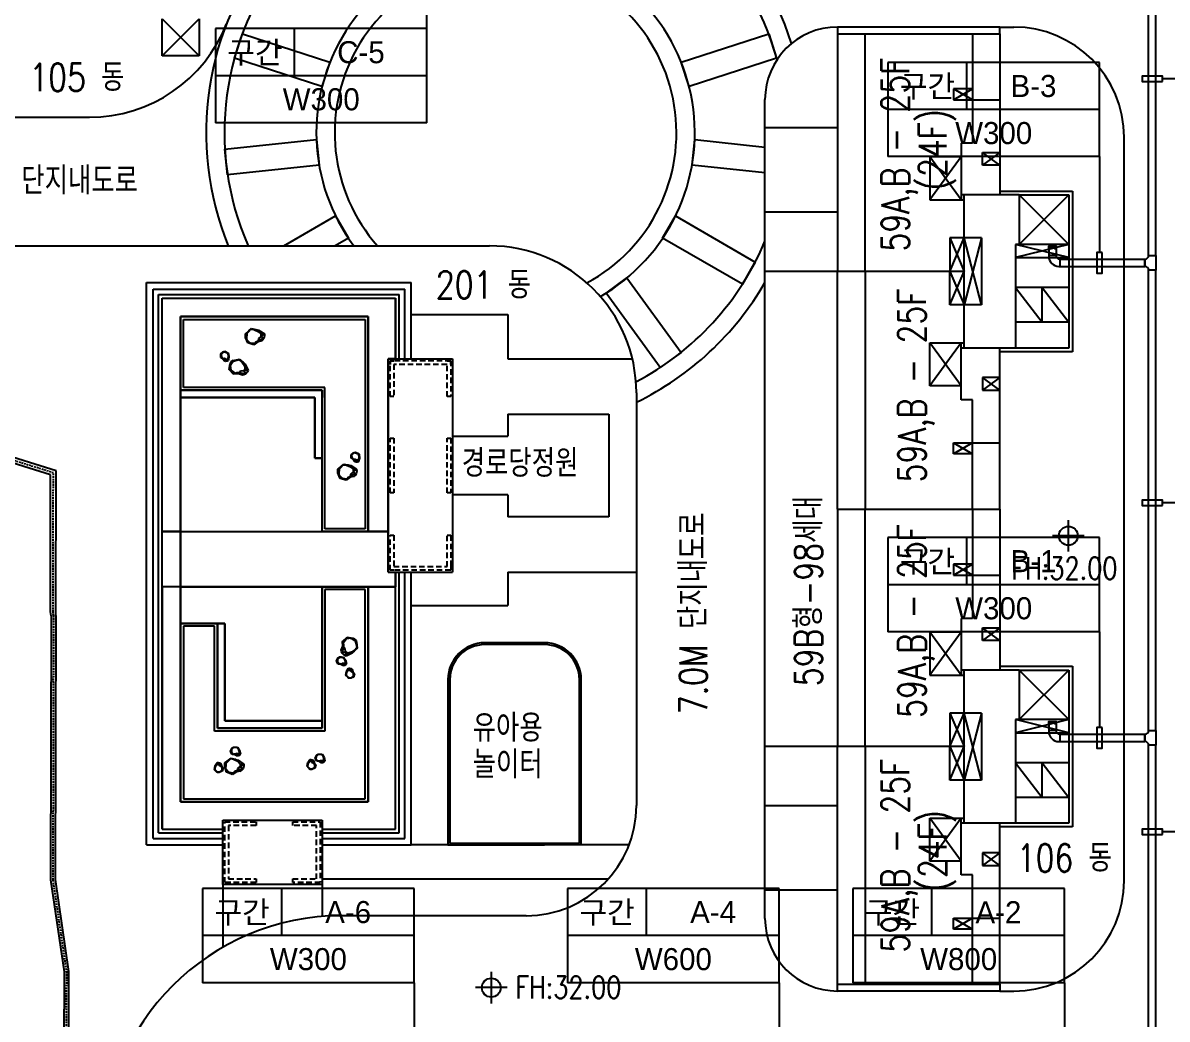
# Model space of a CAD drawing. Header units: millimetres. Extents: x 1145859089 to 1147511753, y -1047484727 to -1047247487.
# Drawn here: x 1147236887 to 1147299157, y -1047407298 to -1047353084 of the extents above; entities that cross this region are included whole.
import ezdxf
from ezdxf.enums import TextEntityAlignment as Align
from ezdxf.xclip import XClip

# ---------------------------------------------------------------- set-up
doc = ezdxf.new("R2010")
doc.units = ezdxf.units.MM
doc.header["$LTSCALE"] = 100
doc.header["$MEASUREMENT"] = 0
doc.header["$XCLIPFRAME"] = 2
doc.linetypes.add('단지배치도$0$HID', pattern=[2.3, 1.5, -0.8])
doc.linetypes.add('단지배치도$0$HIDDEN', pattern=[9.525, 6.35, -3.175])
doc.layers.get('0').update_dxf_attribs({"linetype": 'CONTINUOUS'})
for name, color, linetype in [('0-BLOCK', 2, 'CONTINUOUS'), ('TRAY', 1, 'CONTINUOUS'), ('TRAY(전력용)', 1, 'CONTINUOUS'), ('XREF', 135, 'CONTINUOUS'), ('단지배치도$0$S240910', 33, 'CONTINUOUS'), ('단지배치도$0$W240910', 135, 'CONTINUOUS')]:
    doc.layers.add(name, color=color, linetype=linetype)
doc.styles.add('WL', font='울릉도L_5.TTF')
doc.styles.add('단지배치도$0$WS1', font='romans.shx', dxfattribs={"width": 0.8, "bigfont": 'whgtxt.shx'})

# ---------------------------------------------------------------- blocks, each defined once
blk = doc.blocks.new('단지배치도$0$zw$9902')
at = {"layer": '단지배치도$0$W240910'}
for p, q in [((-15800, 16500, 0), (-15800, 18500, 0)), ((-15800, 16500, 0), (-13800, 18500, 0)), ((-15800, 18500, 0), (-13800, 16500, 0)), ((-13800, 18500, 0), (-13800, 16500, 0)), ((29790, 18060, 0), (20950, 18060, 0)), ((20950, 18060, 0), (20950, 17690, 0)), ((20950, 18060, 0), (20950, 18060, 0)), ((29790, 17690, 0), (29790, 18060, 0)), ((29790, 18060, 0), (30540, 18060, 0)), ((-11870, 16367), (-11437, 17698)), ((-11437, 17698), (-6674, 16151)), ((12439, 16151), (17202, 17698)), ((17202, 17698), (17635, 16367)), ((20950, 17690, 0), (29790, 17690, 0)), ((20950, 17690, 0), (20950, 4760, 0)), ((22450, 4760, 0), (22450, 17690, 0)), ((28290, 17690, 0), (28290, 14690, 0)), ((29790, 17690, 0), (29790, 11230, 0)), ((-13800, 16500, 0), (-15800, 16500, 0)), ((-7107, 14819), (-11870, 16367)), ((17635, 16367), (12872, 14819)), ((-6674, 16151), (-7107, 14819)), ((12872, 14819), (12439, 16151)), ((28290, 14690, 0), (27260, 14690, 0)), ((27260, 14690, 0), (27260, 14095, 0)), ((28290, 14095, 0), (27260, 14690, 0)), ((27260, 14095, 0), (28290, 14690, 0)), ((28290, 14690, 0), (28290, 14095, 0)), ((17000, 7380, 0), (17000, 14110, 0)), ((27260, 14095, 0), (29790, 14095, 0)), ((28290, 14095, 0), (28290, 11740, 0)), ((-41700, 13150, 0), (-19752, 13150, 0)), ((20950, 12570, 0), (17000, 12570, 0)), ((-12391, 11408), (-7410, 11931)), ((-7410, 11931), (-7264, 10539)), ((13029, 10539), (13176, 11931)), ((13176, 11931), (17000, 11529)), ((36540, -28400), (36540, 12060)), ((-12245, 10015), (-12391, 11408)), ((28290, 11740, 0), (27680, 11740, 0)), ((27680, 11740, 0), (27680, 8930, 0)), ((28835, 10540, 0), (28835, 11230, 0)), ((28835, 11230, 0), (29790, 11230, 0)), ((29790, 10540, 0), (28835, 11230, 0)), ((29790, 11230, 0), (28835, 10540, 0)), ((29790, 11230, 0), (29790, 10540, 0)), ((27680, 10990, 0), (25970, 10990, 0)), ((25970, 10990, 0), (25970, 8650, 0)), ((27680, 10990, 0), (25970, 8650, 0)), ((27680, 8650, 0), (25970, 10990, 0)), ((-7264, 10539), (-12245, 10015)), ((17000, 10122), (13029, 10539)), ((29790, 10540, 0), (28835, 10540, 0)), ((29790, 10540, 0), (29790, 8930, 0)), ((30840, 8930, 0), (27680, 8930, 0)), ((27680, 8930, 0), (27680, 8650, 0)), ((27840, 590, 0), (27840, 8930, 0)), ((29790, 9130, 0), (33740, 9130, 0)), ((30840, 8930, 0), (33540, 8930, 0)), ((30840, 8930, 0), (30840, 6230, 0)), ((30840, 6230, 0), (33540, 8930, 0)), ((33540, 6230, 0), (30840, 8930, 0)), ((33540, 8930, 0), (33540, 6230, 0)), ((33740, 9130, 0), (33740, 390, 0)), ((25970, 8650, 0), (27840, 8650, 0)), ((-9186, 6150), (-6367, 7777)), ((-6367, 7777), (-5667, 6565)), ((11432, 6565), (12132, 7777)), ((12132, 7777), (16469, 5273)), ((20950, 7980, 0), (17000, 7980, 0)), ((17000, -30450, 0), (17000, 7380, 0)), ((-5667, 6565), (-6386, 6150)), ((15769, 4061), (11432, 6565)), ((27060, 6580, 0), (27060, 4760, 0)), ((27060, 4760, 0), (27840, 6580, 0)), ((27060, 6580, 0), (27840, 4760, 0)), ((28780, 6580, 0), (27060, 6580, 0)), ((28780, 2940, 0), (27840, 6580, 0)), ((28780, 6580, 0), (27840, 2940, 0)), ((28780, 6580, 0), (28780, 2940, 0)), ((30640, 6230, 0), (30640, 590, 0)), ((33540, 6230, 0), (30640, 6230, 0)), ((33540, 5510, 0), (30640, 6230, 0)), ((33540, 6230, 0), (30640, 5510, 0)), ((33540, 6230, 0), (33540, 590, 0)), ((-41700, 6150, 0), (2000, 6150, 0)), ((16469, 5273), (15769, 4061)), ((30640, 5510, 0), (33540, 5510, 0)), ((8356, 3584), (9489, 4407)), ((9489, 4407), (12433, 356)), ((20950, 4760, 0), (17000, 4760, 0)), ((27840, 4760, 0), (20950, 4760, 0)), ((20950, -8170, 0), (20950, 4760, 0)), ((22450, 4760, 0), (22450, -8170, 0)), ((27060, 2940, 0), (27060, 4760, 0)), ((27060, 4760, 0), (27840, 2940, 0)), ((27060, 2940, 0), (27840, 4760, 0)), ((-16650, -26450), (-16650, 4150)), ((-16650, 4150), (-2250, 4150)), ((-16300, -26100), (-16300, 3800)), ((-16300, 3800), (-2600, 3800)), ((-2600, 0), (-2600, 3800)), ((-2250, 0), (-2250, 4150)), ((33540, 3880, 0), (30640, 3880, 0)), ((30640, 3880, 0), (32090, 1990, 0)), ((32090, 1990, 0), (32090, 3880, 0)), ((32090, 3880, 0), (33540, 1990, 0)), ((-16000, -25800), (-16000, 3500)), ((-16000, 3500), (-2900, 3500)), ((-15800, -25600), (-15800, 3300)), ((-15800, 3300), (-3100, 3300)), ((-15800, -9400), (-15800, 3300)), ((-15800, 3300), (-3100, 3300)), ((-3100, 0), (-3100, 3300)), ((-3100, 3300), (-3100, 0)), ((-2900, 0), (-2900, 3500)), ((11300, -467), (8356, 3584)), ((28780, 2940, 0), (27060, 2940, 0)), ((-14800, -24100), (-14800, 2300)), ((-14800, 2300), (-4600, 2300)), ((-14800, -1700), (-14800, 2300)), ((-14800, 2300), (-4600, 2300)), ((-4600, 2300), (-14800, 2300)), ((-14800, 2300), (-14800, -9400)), ((-14650, -1550), (-14650, 2150)), ((-14650, 2150), (-4750, 2150)), ((-4750, 2150), (-4750, -9250)), ((-4600, -9400), (-4600, 2300)), ((-4600, 2300), (-4600, -9400)), ((-4600, -9400), (-4600, 2300)), ((-2250, 2420, 0), (3000, 2420, 0)), ((-2250, 2420, 0), (3000, 2420, 0)), ((3000, 2420, 0), (3000, 0, 0)), ((3000, 2420, 0), (3000, 0, 0)), ((33540, 1990, 0), (30640, 1990, 0)), ((-11266, 1164), (-11265, 1371)), ((-11265, 1283), (-10938, 1650)), ((-11265, 1371), (-11084, 1525)), ((-11172, 933), (-11265, 1283)), ((-11205, 1422), (-11210, 1075)), ((-11084, 1525), (-10938, 1650)), ((-10681, 1590), (-11001, 1596)), ((-10938, 1650), (-10562, 1563)), ((-10938, 1650), (-10575, 1499)), ((-10575, 1499), (-10562, 1563)), ((-10575, 1499), (-10427, 1368)), ((-10562, 1563), (-10244, 1371)), ((-10244, 1371), (-10431, 1214)), ((-10427, 1368), (-10431, 1214)), ((-10427, 1368), (-10244, 1371)), ((-10230, 1263), (-10264, 1113)), ((-10244, 1371), (-10230, 1263)), ((-11146, 869), (-11266, 1164)), ((-11210, 1075), (-11048, 876)), ((-10812, 768), (-11172, 933)), ((-10812, 768), (-11146, 869)), ((-11048, 876), (-10747, 854)), ((-10604, 926), (-10812, 768)), ((-10693, 926), (-10812, 768)), ((-10581, 1002), (-10693, 926)), ((-10377, 975), (-10604, 926)), ((-10264, 1113), (-10581, 1002)), ((-10571, 1104), (-10581, 1002)), ((-10581, 1002), (-10377, 975)), ((-10431, 1214), (-10571, 1104)), ((-10431, 1214), (-10264, 1113)), ((-10319, 1029), (-10377, 975)), ((-10264, 1113), (-10319, 1029)), ((25970, -1470, 0), (25970, 870, 0)), ((25970, 870, 0), (27840, 870, 0)), ((27680, -1470, 0), (25970, 870, 0)), ((27680, 870, 0), (25970, -1470, 0)), ((27680, 590, 0), (27680, 870, 0)), ((-12621, 268), (-12492, 379)), ((-12616, 83), (-12621, 268)), ((-12616, 83), (-12593, 292)), ((-12501, 4), (-12616, 83)), ((-12516, 49), (-12616, 83)), ((-12528, 335), (-12601, 220)), ((-12601, 220), (-12562, 64)), ((-12593, 292), (-12431, 398)), ((-12351, 391), (-12528, 335)), ((-12459, 5), (-12516, 49)), ((-12438, -102), (-12501, 4)), ((-12492, 379), (-12387, 413)), ((-12406, 17), (-12459, 5)), ((-12350, -137), (-12459, 5)), ((-12459, 5), (-12438, -102)), ((-12431, 398), (-12191, 294)), ((-12327, -35), (-12406, 17)), ((-12387, 413), (-12279, 347)), ((-12279, 347), (-12191, 294)), ((-12207, 86), (-12248, -11)), ((-12178, 154), (-12229, 317)), ((-12172, 90), (-12216, -103)), ((-12191, 294), (-12207, 86)), ((-12207, 86), (-12172, 90)), ((-12191, 294), (-12172, 90)), ((-3500, -11600), (-3500, 0)), ((-3500, 0), (0, 0)), ((-3100, 0), (-3500, 0)), ((-3500, 0), (-3500, -9400)), ((0, 0), (0, -11600)), ((12433, 356), (11300, -467)), ((33540, 590, 0), (27680, 590, 0)), ((27680, -2220, 0), (27680, 590, 0)), ((29790, -1020, 0), (29790, 590, 0)), ((33740, 390, 0), (29790, 390, 0)), ((-12401, -123), (-12438, -102)), ((-12350, -137), (-12401, -123)), ((-12327, -35), (-12350, -137)), ((-12268, -129), (-12350, -137)), ((-12248, -11), (-12327, -35)), ((-12216, -103), (-12327, -35)), ((-12216, -103), (-12268, -129)), ((-12248, -11), (-12216, -103)), ((-12152, -578), (-12102, -262)), ((-11918, -837), (-12152, -578)), ((-12141, -509), (-12040, -161)), ((-11918, -837), (-12141, -509)), ((-12102, -262), (-11994, -87)), ((-11917, -74), (-12100, -368)), ((-12100, -368), (-12064, -622)), ((-12064, -622), (-11818, -796)), ((-12040, -161), (-11571, -16)), ((-11994, -87), (-11760, -48)), ((-11760, -48), (-11571, -16)), ((-11381, -200), (-11652, -30)), ((-11571, -16), (-11293, -285)), ((-11571, -16), (-11338, -333)), ((-11279, -521), (-11361, -651)), ((-11120, -613), (-11361, -651)), ((-11338, -333), (-11293, -285)), ((-11338, -333), (-11279, -521)), ((-11293, -285), (-11120, -613)), ((-11279, -521), (-11120, -613)), ((-11120, -613), (-11164, -713)), ((3000, 0, 0), (9783, 0, 0)), ((3000, 0, 0), (9783, 0, 0)), ((-11734, -762), (-11918, -837)), ((-11658, -808), (-11918, -837)), ((-11600, -755), (-11734, -762)), ((-11439, -884), (-11658, -808)), ((-11538, -673), (-11600, -755)), ((-11270, -824), (-11600, -755)), ((-11600, -755), (-11439, -884)), ((-11361, -651), (-11538, -673)), ((-11361, -867), (-11439, -884)), ((-11361, -651), (-11270, -824)), ((-11270, -824), (-11361, -867)), ((-11164, -713), (-11270, -824)), ((29790, -1020, 0), (28835, -1020, 0)), ((28835, -1020, 0), (28835, -1710, 0)), ((29790, -1020, 0), (28835, -1710, 0)), ((29790, -1710, 0), (28835, -1020, 0)), ((29790, -1710, 0), (29790, -1020, 0)), ((-14800, -1700), (-7100, -1700)), ((-7100, -1700), (-14800, -1700)), ((-14800, -1700), (-14800, -2100)), ((-14800, -2100), (-14800, -1700)), ((-14800, -1700), (-7100, -1700)), ((-7100, -1700), (-14800, -1700)), ((-14800, -1700), (-14800, -2100)), ((-6950, -1550), (-14650, -1550)), ((-7100, -9400), (-7100, -1700)), ((-7100, -9400), (-7100, -1700)), ((-7100, -1700), (-7100, -2100)), ((-7100, -5400), (-7100, -1700)), ((-6950, -9250), (-6950, -1550)), ((-3500, -5100), (-3500, -1400)), ((10000, -1850, 0), (10000, -24300, 0)), ((27680, -1470, 0), (25970, -1470, 0)), ((28835, -1710, 0), (29790, -1710, 0)), ((29790, -8170, 0), (29790, -1710, 0)), ((-21575, -6092), (-33145, -2484)), ((-14800, -2100), (-7500, -2100)), ((-7500, -2100), (-14800, -2100)), ((-14800, -2100), (-7500, -2100)), ((-7500, -2100), (-14800, -2100)), ((-14800, -2100), (-14800, -9400)), ((-7500, -5400), (-7500, -2100)), ((-7500, -2100), (-7500, -5400)), ((-7500, -5400), (-7500, -2100)), ((28290, -2220, 0), (27680, -2220, 0)), ((28290, -4575, 0), (28290, -2220, 0)), ((-21875, -6313), (-33234, -2770)), ((3000, -3000, 0), (8500, -3000, 0)), ((3000, -3000, 0), (3000, -4205, 0)), ((8500, -3000, 0), (8500, -8600, 0)), ((0, -4205, 0), (3000, -4205, 0)), ((27260, -5170, 0), (27260, -4575, 0)), ((27260, -4575, 0), (29790, -4575, 0)), ((28290, -4575, 0), (27260, -5170, 0)), ((27260, -4575, 0), (28290, -5170, 0)), ((28290, -5170, 0), (28290, -4575, 0)), ((-7100, -5400), (-7500, -5400)), ((-7500, -5400), (-7100, -5400)), ((-7100, -5400), (-7500, -5400)), ((-7100, -9400), (-7100, -5400)), ((-5520, -5215), (-5391, -5105)), ((-5515, -5401), (-5520, -5215)), ((-5515, -5401), (-5492, -5191)), ((-5400, -5480), (-5515, -5401)), ((-5415, -5435), (-5515, -5401)), ((-5427, -5148), (-5500, -5264)), ((-5500, -5264), (-5461, -5419)), ((-5492, -5191), (-5331, -5085)), ((-5251, -5093), (-5427, -5148)), ((-5358, -5478), (-5415, -5435)), ((-5338, -5586), (-5400, -5480)), ((-5391, -5105), (-5287, -5071)), ((-5305, -5466), (-5358, -5478)), ((-5249, -5620), (-5358, -5478)), ((-5358, -5478), (-5338, -5586)), ((-5300, -5606), (-5338, -5586)), ((-5331, -5085), (-5091, -5189)), ((-5226, -5519), (-5305, -5466)), ((-5287, -5071), (-5178, -5136)), ((-5226, -5519), (-5249, -5620)), ((-5147, -5495), (-5226, -5519)), ((-5115, -5587), (-5226, -5519)), ((-5178, -5136), (-5091, -5189)), ((-5115, -5587), (-5167, -5612)), ((-5106, -5398), (-5147, -5495)), ((-5147, -5495), (-5115, -5587)), ((-5078, -5329), (-5128, -5167)), ((-5072, -5394), (-5115, -5587)), ((-5091, -5189), (-5106, -5398)), ((-5106, -5398), (-5072, -5394)), ((-5091, -5189), (-5072, -5394)), ((28290, -5170, 0), (27260, -5170, 0)), ((28290, -8170, 0), (28290, -5170, 0)), ((-21594, -13707), (-21575, -6092)), ((-6242, -6207), (-6240, -6001)), ((-6121, -6502), (-6242, -6207)), ((-6241, -6088), (-5914, -5722)), ((-6147, -6438), (-6241, -6088)), ((-6240, -6001), (-6060, -5847)), ((-6180, -5950), (-6185, -6297)), ((-6060, -5847), (-5914, -5722)), ((-5656, -5781), (-5976, -5775)), ((-5914, -5722), (-5537, -5809)), ((-5914, -5722), (-5551, -5873)), ((-5551, -5873), (-5537, -5809)), ((-5551, -5873), (-5403, -6003)), ((-5406, -6157), (-5547, -6268)), ((-5537, -5809), (-5220, -6000)), ((-5220, -6000), (-5406, -6157)), ((-5403, -6003), (-5406, -6157)), ((-5406, -6157), (-5239, -6259)), ((-5403, -6003), (-5220, -6000)), ((-5249, -5620), (-5300, -5606)), ((-5167, -5612), (-5249, -5620)), ((-5205, -6108), (-5239, -6259)), ((-5220, -6000), (-5205, -6108)), ((-21876, -13758), (-21875, -6313)), ((-6185, -6297), (-6023, -6495)), ((-5787, -6604), (-6147, -6438)), ((-5787, -6604), (-6121, -6502)), ((-6023, -6495), (-5723, -6518)), ((-5579, -6445), (-5787, -6604)), ((-5668, -6445), (-5787, -6604)), ((-5557, -6369), (-5668, -6445)), ((-5353, -6396), (-5579, -6445)), ((-5239, -6259), (-5557, -6369)), ((-5547, -6268), (-5557, -6369)), ((-5557, -6369), (-5353, -6396)), ((-5295, -6342), (-5353, -6396)), ((-5239, -6259), (-5295, -6342)), ((-3500, -10350), (-3500, -6650)), ((3000, -7395, 0), (0, -7395, 0)), ((3000, -7395, 0), (3000, -8600, 0)), ((8500, -8600, 0), (3000, -8600, 0)), ((20950, -8170, 0), (29790, -8170, 0)), ((20950, -8170, 0), (20950, -21100, 0)), ((22450, -21100, 0), (22450, -8170, 0)), ((28290, -8170, 0), (28290, -11170, 0)), ((29790, -8170, 0), (29790, -14630, 0)), ((-4750, -9250), (-6950, -9250)), ((33510, -10484), (33510, -8770)), ((-15800, -9400), (-14800, -9400)), ((-15800, -12400), (-15800, -9400)), ((-14800, -9400), (-15800, -9400)), ((-14800, -9400), (-3500, -9400)), ((-14800, -9400), (-14800, -12400)), ((-14800, -9400), (-3500, -9400)), ((-14800, -12400), (-14800, -9400)), ((-14800, -9400), (-7100, -9400)), ((-4600, -9400), (-7100, -9400)), ((-3500, -9400), (-4600, -9400)), ((-3500, -9400), (-3500, -11600)), ((34367, -9627), (32652, -9627)), ((28290, -11170, 0), (27260, -11170, 0)), ((27260, -11170, 0), (27260, -11765, 0)), ((28290, -11765, 0), (27260, -11170, 0)), ((27260, -11765, 0), (28290, -11170, 0)), ((28290, -11170, 0), (28290, -11765, 0)), ((-3500, -11600), (0, -11600)), ((-3500, -11600), (-3100, -11600)), ((-3100, -25600), (-3100, -11600)), ((-3100, -11600), (-3100, -12400)), ((-2900, -25800), (-2900, -11600)), ((-2600, -26100), (-2600, -11600)), ((-2250, -26450), (-2250, -11600)), ((3000, -11600, 0), (10000, -11600, 0)), ((3000, -11600, 0), (3000, -13420, 0)), ((3000, -11600, 0), (10000, -11600, 0)), ((3000, -11600, 0), (3000, -13420, 0)), ((27260, -11765, 0), (29790, -11765, 0)), ((28290, -11765, 0), (28290, -14120, 0)), ((-14800, -12400), (-15800, -12400)), ((-14800, -12400), (-15800, -12400)), ((-15800, -12400), (-15800, -25600)), ((-14800, -12400), (-3100, -12400)), ((-14800, -24100), (-14800, -12400)), ((-3100, -12400), (-14800, -12400)), ((-7100, -12400), (-14800, -12400)), ((-14800, -12400), (-14800, -14400)), ((-4600, -12400), (-7100, -12400)), ((-7100, -12400), (-7100, -20100)), ((-4600, -12400), (-7100, -12400)), ((-7100, -12400), (-7100, -20100)), ((-7100, -19700), (-7100, -12400)), ((-4600, -24100), (-4600, -12400)), ((-4600, -24100), (-4600, -12400)), ((-3100, -12400), (-4600, -12400)), ((-4600, -12400), (-4600, -24100)), ((-4600, -24100), (-4600, -12400)), ((-3100, -25600), (-3100, -12400)), ((-4750, -12550), (-6950, -12550)), ((-6950, -12550), (-6950, -20250)), ((-4750, -23950), (-4750, -12550)), ((-2250, -13420, 0), (3000, -13420, 0)), ((-2250, -13420, 0), (3000, -13420, 0)), ((-21844, -13972), (-21880, -28354)), ((-21844, -13983), (-21876, -13758)), ((-21594, -13972), (-21630, -28336)), ((-21594, -13972), (-21594, -13707)), ((-21594, -13707), (-21594, -13707)), ((28290, -14120, 0), (27680, -14120, 0)), ((27680, -14120, 0), (27680, -16930, 0)), ((-14800, -14400), (-12400, -14400)), ((-14800, -14400), (-14800, -24100)), ((-12800, -14400), (-14800, -14400)), ((-14800, -14400), (-14800, -24100)), ((-14800, -14400), (-12800, -14400)), ((-12950, -14550), (-14650, -14550)), ((-14650, -14550), (-14650, -23950)), ((-12950, -20250), (-12950, -14550)), ((-12800, -20100), (-12800, -14400)), ((-12800, -20100), (-12800, -14400)), ((-12800, -20100), (-12800, -14400)), ((-12400, -14400), (-12800, -14400)), ((-12800, -14400), (-12800, -20100)), ((-12800, -14400), (-12400, -14400)), ((-12400, -19700), (-12400, -14400)), ((-12400, -19700), (-12400, -14400)), ((-12400, -14400), (-12400, -19700)), ((27680, -14870, 0), (25970, -14870, 0)), ((25970, -14870, 0), (25970, -17210, 0)), ((27680, -14870, 0), (25970, -17210, 0)), ((27680, -17210, 0), (25970, -14870, 0)), ((28835, -15320, 0), (28835, -14630, 0)), ((28835, -14630, 0), (29790, -14630, 0)), ((29790, -15320, 0), (28835, -14630, 0)), ((29790, -14630, 0), (28835, -15320, 0)), ((29790, -14630, 0), (29790, -15320, 0)), ((-5994, -15370), (-5728, -15145)), ((-5994, -15370), (-5660, -15158)), ((-5974, -15631), (-5994, -15370)), ((-5926, -15557), (-5994, -15370)), ((-5775, -15231), (-5957, -15471)), ((-5922, -15691), (-5926, -15557)), ((-5520, -15203), (-5775, -15231)), ((-5728, -15145), (-5414, -15204)), ((-5660, -15158), (-5315, -15269)), ((-5232, -15395), (-5520, -15203)), ((-5414, -15204), (-5242, -15317)), ((-5315, -15269), (-5185, -15743)), ((-5242, -15317), (-5210, -15552)), ((-5210, -15552), (-5185, -15743)), ((5000, -15450, 0), (1750, -15450, 0)), ((5000, -15550, 0), (1750, -15550, 0)), ((29790, -15320, 0), (28835, -15320, 0)), ((29790, -15320, 0), (29790, -16930, 0)), ((-6056, -15848), (-5974, -15631)), ((-5922, -15691), (-6056, -15848)), ((-6042, -15926), (-6056, -15848)), ((-6002, -16018), (-6042, -15926)), ((-6002, -16018), (-5922, -15691)), ((-5826, -15933), (-6002, -16018)), ((-5894, -16128), (-6002, -16018)), ((-5842, -15755), (-5922, -15691)), ((-5795, -16175), (-5894, -16128)), ((-5826, -15933), (-5842, -15755)), ((-5795, -16175), (-5826, -15933)), ((-5698, -16019), (-5826, -15933)), ((-5462, -16012), (-5795, -16175)), ((-5698, -16019), (-5795, -16175)), ((-5508, -15966), (-5698, -16019)), ((-5185, -15743), (-5508, -15966)), ((-5508, -15966), (-5462, -16012)), ((-5185, -15743), (-5462, -16012)), ((-5374, -15927), (-5196, -15661)), ((-6309, -16448), (-6245, -16291)), ((-6219, -16611), (-6309, -16448)), ((-6295, -16414), (-6200, -16246)), ((-6219, -16611), (-6295, -16414)), ((-6257, -16346), (-6269, -16482)), ((-6269, -16482), (-6163, -16603)), ((-6126, -16216), (-6257, -16346)), ((-6245, -16291), (-6168, -16213)), ((-6115, -16595), (-6219, -16611)), ((-6081, -16628), (-6219, -16611)), ((-6200, -16246), (-5939, -16228)), ((-6168, -16213), (-6042, -16221)), ((-6044, -16608), (-6115, -16595)), ((-5977, -16694), (-6081, -16628)), ((-6003, -16573), (-6044, -16608)), ((-5882, -16684), (-6044, -16608)), ((-6044, -16608), (-5977, -16694)), ((-6042, -16221), (-5939, -16228)), ((-5908, -16583), (-6003, -16573)), ((-5863, -16347), (-5983, -16225)), ((-5934, -16695), (-5977, -16694)), ((-5939, -16228), (-5828, -16401)), ((-5939, -16228), (-5857, -16421)), ((-5882, -16684), (-5934, -16695)), ((-5849, -16525), (-5908, -16583)), ((-5779, -16592), (-5908, -16583)), ((-5908, -16583), (-5882, -16684)), ((-5813, -16639), (-5882, -16684)), ((-5857, -16421), (-5828, -16401)), ((-5857, -16421), (-5849, -16525)), ((-5849, -16525), (-5779, -16592)), ((-5828, -16401), (-5779, -16592)), ((-5779, -16592), (-5813, -16639)), ((29790, -16730, 0), (33740, -16730, 0)), ((33740, -16730, 0), (33740, -25470, 0)), ((-5813, -17210), (-5769, -17009)), ((-5813, -17210), (-5735, -17016)), ((-5745, -17287), (-5813, -17210)), ((-5616, -17382), (-5813, -17210)), ((-5783, -17072), (-5784, -17243)), ((-5769, -17009), (-5669, -16839)), ((-5735, -17016), (-5769, -17009)), ((-5662, -17382), (-5745, -17287)), ((-5735, -17016), (-5666, -16936)), ((-5690, -17350), (-5505, -17351)), ((-5669, -16839), (-5611, -16830)), ((-5666, -16936), (-5669, -16839)), ((-5669, -16839), (-5584, -16937)), ((-5666, -16936), (-5584, -16937)), ((-5552, -17382), (-5662, -17382)), ((-5430, -17330), (-5616, -17382)), ((-5611, -16830), (-5531, -16847)), ((-5584, -16937), (-5531, -16847)), ((-5584, -16937), (-5524, -17011)), ((-5396, -17316), (-5552, -17382)), ((-5531, -16847), (-5470, -17016)), ((-5531, -16847), (-5487, -16876)), ((-5524, -17011), (-5470, -17016)), ((-5505, -17351), (-5400, -17263)), ((-5487, -16876), (-5457, -16907)), ((-5470, -17016), (-5457, -16907)), ((-5470, -17016), (-5429, -17075)), ((-5457, -16907), (-5430, -17027)), ((-5430, -17027), (-5344, -17137)), ((-5344, -17137), (-5430, -17330)), ((-5429, -17075), (-5344, -17137)), ((-5400, -17263), (-5390, -17103)), ((-5344, -17137), (-5396, -17316)), ((25970, -17210, 0), (27840, -17210, 0)), ((30840, -16930, 0), (27680, -16930, 0)), ((27680, -16930, 0), (27680, -17210, 0)), ((27840, -25270, 0), (27840, -16930, 0)), ((30840, -16930, 0), (33540, -16930, 0)), ((30840, -16930, 0), (30840, -19630, 0)), ((30840, -19630, 0), (33540, -16930, 0)), ((33540, -19630, 0), (30840, -16930, 0)), ((33540, -16930, 0), (33540, -19630, 0)), ((-250, -17450, 0), (-250, -26450, 0)), ((-150, -17450, 0), (-150, -26350, 0)), ((6900, -26350, 0), (6900, -17450, 0)), ((7000, -26450, 0), (7000, -17450, 0)), ((27060, -19280, 0), (27060, -21100, 0)), ((27060, -21100, 0), (27840, -19280, 0)), ((27060, -19280, 0), (27840, -21100, 0)), ((28780, -19280, 0), (27060, -19280, 0)), ((28780, -22920, 0), (27840, -19280, 0)), ((28780, -19280, 0), (27840, -22920, 0)), ((28780, -19280, 0), (28780, -22920, 0)), ((-7100, -19700), (-12400, -19700)), ((-7100, -19700), (-12400, -19700)), ((-12400, -19700), (-7100, -19700)), ((-7100, -20100), (-7100, -19700)), ((30640, -19630, 0), (30640, -25270, 0)), ((33540, -19630, 0), (30640, -19630, 0)), ((33540, -20350, 0), (30640, -19630, 0)), ((33540, -19630, 0), (30640, -20350, 0)), ((33540, -19630, 0), (33540, -25270, 0)), ((-6950, -20250), (-12950, -20250)), ((-12800, -20100), (-7100, -20100)), ((-7100, -20100), (-12800, -20100)), ((-7100, -20100), (-12800, -20100)), ((-12800, -20100), (-7100, -20100)), ((30640, -20350, 0), (33540, -20350, 0)), ((-12065, -21324), (-11970, -21156)), ((-11896, -21125), (-12027, -21256)), ((-12015, -21201), (-11938, -21123)), ((-11970, -21156), (-11709, -21138)), ((-11938, -21123), (-11811, -21131)), ((-11811, -21131), (-11709, -21138)), ((-11633, -21256), (-11753, -21135)), ((-11709, -21138), (-11598, -21311)), ((-11709, -21138), (-11627, -21330)), ((20950, -21100, 0), (17000, -21100, 0)), ((27840, -21100, 0), (20950, -21100, 0)), ((20950, -34030, 0), (20950, -21100, 0)), ((22450, -21100, 0), (22450, -34030, 0)), ((27060, -22920, 0), (27060, -21100, 0)), ((27060, -21100, 0), (27840, -22920, 0)), ((27060, -22920, 0), (27840, -21100, 0)), ((-12393, -22067), (-12042, -21723)), ((-12196, -21838), (-12042, -21723)), ((-11789, -21799), (-12108, -21772)), ((-12079, -21358), (-12015, -21201)), ((-11989, -21521), (-12079, -21358)), ((-11989, -21521), (-12065, -21324)), ((-12042, -21723), (-11673, -21834)), ((-12042, -21723), (-11690, -21897)), ((-12027, -21256), (-12039, -21392)), ((-12039, -21392), (-11933, -21512)), ((-11885, -21505), (-11989, -21521)), ((-11851, -21538), (-11989, -21521)), ((-11814, -21517), (-11885, -21505)), ((-11747, -21604), (-11851, -21538)), ((-11772, -21482), (-11814, -21517)), ((-11652, -21593), (-11814, -21517)), ((-11814, -21517), (-11747, -21604)), ((-11678, -21492), (-11772, -21482)), ((-11704, -21604), (-11747, -21604)), ((-11652, -21593), (-11704, -21604)), ((-11619, -21435), (-11678, -21492)), ((-11548, -21502), (-11678, -21492)), ((-11678, -21492), (-11652, -21593)), ((-11583, -21549), (-11652, -21593)), ((-11627, -21330), (-11598, -21311)), ((-11627, -21330), (-11619, -21435)), ((-11619, -21435), (-11548, -21502)), ((-11598, -21311), (-11548, -21502)), ((-11548, -21502), (-11583, -21549)), ((-7772, -21801), (-7714, -21793)), ((-7714, -21793), (-7634, -21810)), ((-7476, -21737), (-7412, -21580)), ((-7386, -21900), (-7476, -21737)), ((-7462, -21703), (-7367, -21535)), ((-7386, -21900), (-7462, -21703)), ((-7424, -21635), (-7436, -21771)), ((-7436, -21771), (-7330, -21892)), ((-7293, -21505), (-7424, -21635)), ((-7412, -21580), (-7335, -21502)), ((-7367, -21535), (-7106, -21517)), ((-7335, -21502), (-7209, -21510)), ((-7209, -21510), (-7106, -21517)), ((-7030, -21636), (-7150, -21514)), ((-7106, -21517), (-6995, -21690)), ((-7106, -21517), (-7024, -21710)), ((-7024, -21710), (-6995, -21690)), ((-7024, -21710), (-7017, -21814)), ((-6995, -21690), (-6946, -21881)), ((-12961, -22336), (-12917, -22135)), ((-12961, -22336), (-12883, -22142)), ((-12894, -22413), (-12961, -22336)), ((-12764, -22508), (-12961, -22336)), ((-12931, -22198), (-12932, -22369)), ((-12917, -22135), (-12817, -21965)), ((-12883, -22142), (-12917, -22135)), ((-12810, -22508), (-12894, -22413)), ((-12883, -22142), (-12815, -22062)), ((-12817, -21965), (-12760, -21956)), ((-12815, -22062), (-12817, -21965)), ((-12817, -21965), (-12732, -22063)), ((-12815, -22062), (-12732, -22063)), ((-12760, -21956), (-12680, -21973)), ((-12732, -22063), (-12680, -21973)), ((-12732, -22063), (-12673, -22137)), ((-12680, -21973), (-12619, -22142)), ((-12680, -21973), (-12635, -22002)), ((-12673, -22137), (-12619, -22142)), ((-12653, -22477), (-12548, -22389)), ((-12635, -22002), (-12605, -22033)), ((-12619, -22142), (-12605, -22033)), ((-12619, -22142), (-12577, -22201)), ((-12605, -22033), (-12578, -22153)), ((-12578, -22153), (-12492, -22263)), ((-12492, -22263), (-12578, -22456)), ((-12577, -22201), (-12492, -22263)), ((-12548, -22389), (-12539, -22229)), ((-12492, -22263), (-12544, -22442)), ((-12402, -22186), (-12386, -21980)), ((-12301, -22488), (-12402, -22186)), ((-12322, -22423), (-12393, -22067)), ((-12386, -21980), (-12196, -21838)), ((-12323, -21933), (-12351, -22279)), ((-12351, -22279), (-12202, -22488)), ((-11729, -22393), (-11845, -22461)), ((-11712, -22291), (-11729, -22393)), ((-11404, -22303), (-11729, -22393)), ((-11729, -22393), (-11527, -22433)), ((-11565, -22191), (-11712, -22291)), ((-11690, -21897), (-11673, -21834)), ((-11690, -21897), (-11551, -22037)), ((-11673, -21834), (-11368, -22046)), ((-11551, -22037), (-11565, -22191)), ((-11368, -22046), (-11565, -22191)), ((-11565, -22191), (-11404, -22303)), ((-11551, -22037), (-11368, -22046)), ((-11465, -22382), (-11527, -22433)), ((-11404, -22303), (-11465, -22382)), ((-11361, -22155), (-11404, -22303)), ((-11368, -22046), (-11361, -22155)), ((-7916, -22172), (-7872, -21971)), ((-7916, -22172), (-7838, -21978)), ((-7848, -22249), (-7916, -22172)), ((-7719, -22344), (-7916, -22172)), ((-7886, -22035), (-7887, -22205)), ((-7872, -21971), (-7772, -21801)), ((-7838, -21978), (-7872, -21971)), ((-7765, -22344), (-7848, -22249)), ((-7838, -21978), (-7769, -21898)), ((-7793, -22313), (-7608, -22313)), ((-7769, -21898), (-7772, -21801)), ((-7772, -21801), (-7687, -21899)), ((-7769, -21898), (-7687, -21899)), ((-7655, -22344), (-7765, -22344)), ((-7533, -22292), (-7719, -22344)), ((-7687, -21899), (-7634, -21810)), ((-7687, -21899), (-7627, -21973)), ((-7499, -22278), (-7655, -22344)), ((-7634, -21810), (-7573, -21978)), ((-7634, -21810), (-7589, -21839)), ((-7627, -21973), (-7573, -21978)), ((-7608, -22313), (-7503, -22226)), ((-7589, -21839), (-7560, -21869)), ((-7573, -21978), (-7560, -21869)), ((-7573, -21978), (-7532, -22037)), ((-7560, -21869), (-7533, -21990)), ((-7533, -21990), (-7447, -22099)), ((-7447, -22099), (-7533, -22292)), ((-7532, -22037), (-7447, -22099)), ((-7503, -22226), (-7493, -22065)), ((-7447, -22099), (-7499, -22278)), ((-7282, -21884), (-7386, -21900)), ((-7248, -21917), (-7386, -21900)), ((-7211, -21897), (-7282, -21884)), ((-7144, -21983), (-7248, -21917)), ((-7170, -21862), (-7211, -21897)), ((-7049, -21973), (-7211, -21897)), ((-7211, -21897), (-7144, -21983)), ((-7075, -21872), (-7170, -21862)), ((-7101, -21984), (-7144, -21983)), ((-7049, -21973), (-7101, -21984)), ((-7017, -21814), (-7075, -21872)), ((-6946, -21881), (-7075, -21872)), ((-7075, -21872), (-7049, -21973)), ((-6980, -21928), (-7049, -21973)), ((-7017, -21814), (-6946, -21881)), ((-6946, -21881), (-6980, -21928)), ((33540, -21980, 0), (30640, -21980, 0)), ((30640, -21980, 0), (32090, -23870, 0)), ((32090, -23870, 0), (32090, -21980, 0)), ((32090, -21980, 0), (33540, -23870, 0)), ((-12838, -22477), (-12653, -22477)), ((-12701, -22508), (-12810, -22508)), ((-12578, -22456), (-12764, -22508)), ((-12544, -22442), (-12701, -22508)), ((-11974, -22611), (-12322, -22423)), ((-11974, -22611), (-12301, -22488)), ((-12202, -22488), (-11904, -22530)), ((-11845, -22461), (-11974, -22611)), ((-11756, -22466), (-11974, -22611)), ((-11527, -22433), (-11756, -22466)), ((28780, -22920, 0), (27060, -22920, 0)), ((-14800, -24100), (-4600, -24100)), ((-14800, -24100), (-4600, -24100)), ((-4600, -24100), (-14800, -24100)), ((-14800, -24100), (-4600, -24100)), ((-14650, -23950), (-4750, -23950)), ((33540, -23870, 0), (30640, -23870, 0)), ((20950, -24320, 0), (17000, -24320, 0)), ((-12500, -25100), (-7100, -25100)), ((-12500, -28600), (-12500, -25100)), ((-7100, -25100), (-7100, -28600)), ((25970, -27330, 0), (25970, -24990, 0)), ((25970, -24990, 0), (27840, -24990, 0)), ((27680, -27330, 0), (25970, -24990, 0)), ((27680, -24990, 0), (25970, -27330, 0)), ((27680, -25270, 0), (27680, -24990, 0)), ((33540, -25270, 0), (27680, -25270, 0)), ((27680, -28080, 0), (27680, -25270, 0)), ((29790, -26880, 0), (29790, -25270, 0)), ((33740, -25470, 0), (29790, -25470, 0)), ((-16300, -26100), (-12500, -26100)), ((-16000, -25800), (-12500, -25800)), ((-15800, -25600), (-12500, -25600)), ((-15800, -25600), (-12500, -25600)), ((-7100, -25600), (-3100, -25600)), ((-7100, -25600), (-3100, -25600)), ((-7100, -25800), (-2900, -25800)), ((-7100, -26100), (-2600, -26100)), ((-16650, -26450), (-12500, -26450)), ((-7100, -26450), (-2250, -26450)), ((9602, -26450, 0), (-2250, -26450, 0)), ((5000, -26450, 0), (-2250, -26450, 0)), ((-250, -26450, 0), (5000, -26450, 0)), ((-150, -26350, 0), (6900, -26350, 0)), ((27680, -27330, 0), (25970, -27330, 0)), ((29790, -26880, 0), (28835, -26880, 0)), ((28835, -26880, 0), (28835, -27570, 0)), ((29790, -26880, 0), (28835, -27570, 0)), ((29790, -27570, 0), (28835, -26880, 0)), ((29790, -27570, 0), (29790, -26880, 0)), ((28835, -27570, 0), (29790, -27570, 0)), ((29790, -34030, 0), (29790, -27570, 0)), ((-21880, -28354), (-21143, -33356)), ((-21630, -28336), (-20893, -33338)), ((-12500, -28500, 0), (-12500, -32019, 0)), ((-7100, -28600), (-12500, -28600)), ((-7100, -28300, 0), (8472, -28300, 0)), ((-7100, -28500, 0), (-7100, -30343, 0)), ((28290, -28080, 0), (27680, -28080, 0)), ((28290, -30435, 0), (28290, -28080, 0)), ((20950, -28910, 0), (17000, -28910, 0)), ((4000, -30300, 0), (-6040, -30300, 0)), ((27260, -31030, 0), (27260, -30435, 0)), ((27260, -30435, 0), (29790, -30435, 0)), ((28290, -30435, 0), (27260, -31030, 0)), ((27260, -30435, 0), (28290, -31030, 0)), ((28290, -31030, 0), (28290, -30435, 0)), ((28290, -31030, 0), (27260, -31030, 0)), ((28290, -34030, 0), (28290, -31030, 0)), ((-21143, -33356), (-21231, -68547)), ((-20893, -33338), (-20981, -68447)), ((2106, -33359), (2106, -35074)), ((2964, -34217), (1249, -34217)), ((20950, -34030, 0), (29790, -34030, 0)), ((20950, -34400, 0), (20950, -34030, 0)), ((29790, -34030, 0), (29790, -34400, 0)), ((29790, -34400, 0), (20950, -34400, 0)), ((20950, -34400, 0), (20950, -34400, 0)), ((29790, -34400, 0), (30540, -34400, 0))]:
    blk.add_line(p, q, dxfattribs=at)
at = {"layer": '단지배치도$0$W240910', "linetype": '단지배치도$0$HID', "ltscale": 2}
for p, q in [((-3400, -2050, 0), (-3400, -100, 0)), ((-3400, -100, 0), (-3200, -100, 0)), ((-100, -100, 0), (-3400, -100, 0)), ((-3400, -100, 0), (-3400, -300, 0)), ((-300, -300, 0), (-3200, -300, 0)), ((-3200, -300, 0), (-3200, -2050, 0)), ((-300, -100, 0), (-100, -100, 0)), ((-300, -2050, 0), (-300, -300, 0)), ((-100, -100, 0), (-100, -2050, 0)), ((-100, -300, 0), (-100, -100, 0)), ((-3200, -2050, 0), (-3400, -2050, 0)), ((-100, -2050, 0), (-300, -2050, 0)), ((-3400, -7295, 0), (-3400, -4305, 0)), ((-3400, -4305, 0), (-3200, -4305, 0)), ((-3200, -4305, 0), (-3200, -7295, 0)), ((-300, -7295, 0), (-300, -4305, 0)), ((-300, -4305, 0), (-100, -4305, 0)), ((-100, -4305, 0), (-100, -7295, 0)), ((-3200, -7295, 0), (-3400, -7295, 0)), ((-100, -7295, 0), (-300, -7295, 0)), ((-3400, -11500, 0), (-3400, -9600, 0)), ((-3400, -9600, 0), (-3200, -9600, 0)), ((-3200, -9600, 0), (-3200, -11300, 0)), ((-300, -11300, 0), (-300, -9600, 0)), ((-300, -9600, 0), (-100, -9600, 0)), ((-100, -9600, 0), (-100, -11500, 0)), ((-3400, -11500, 0), (-3400, -11300, 0)), ((-3200, -11500, 0), (-3400, -11500, 0)), ((-100, -11500, 0), (-3400, -11500, 0)), ((-3200, -11300, 0), (-300, -11300, 0)), ((-100, -11500, 0), (-300, -11500, 0)), ((-100, -11300, 0), (-100, -11500, 0)), ((-12400, -28500), (-12400, -25200)), ((-12400, -25200), (-10695, -25200)), ((-10695, -25400), (-12200, -25400)), ((-12200, -25400), (-12200, -28300)), ((-10695, -25200), (-10695, -25400)), ((-8695, -25400), (-8695, -25200)), ((-8695, -25200), (-7200, -25200)), ((-7400, -25400), (-8695, -25400)), ((-7400, -28300), (-7400, -25400)), ((-7200, -25200), (-7200, -28500)), ((-10695, -28500), (-12400, -28500)), ((-12200, -28300), (-10695, -28300)), ((-10695, -28300), (-10695, -28500)), ((-8695, -28500), (-8695, -28300)), ((-8695, -28300), (-7400, -28300)), ((-7200, -28500), (-8695, -28500))]:
    blk.add_line(p, q, dxfattribs=at)
at = {"layer": '단지배치도$0$W240910', "linetype": '단지배치도$0$HIDDEN', "ltscale": 0.15}
for p, q in [((-21725, -6202), (-33190, -2627)), ((-21744, -13758), (-21725, -6202)), ((-21719, -13972), (-21755, -28345)), ((-21719, -13972), (-21744, -13758)), ((-21755, -28345), (-21018, -33347)), ((-21018, -33347), (-21106, -68497))]:
    blk.add_line(p, q, dxfattribs=at)
at = {"layer": '단지배치도$0$W240910'}
for centre in [(33510, -9627), (2106, -34217)]:
    blk.add_circle(centre, 514, dxfattribs=at)
for centre, radius, start, end in [((2883, 12309), 16300, 17.32279, 202.20172), ((2883, 12309), 15300, 15.07901, 203.73868), ((2883, 12309), 10300, 300.05634, 216.72581), ((2883, 12309), 9300, 298.44303, 221.47443), ((-19752, 21150), 8000, 270, 338.66523), ((20950, 14110, 0), 3950, 90, 180), ((30540, 12060, 0), 6000, 0, 90), ((2883, 12309), 15300, 297.62623, 337.32529), ((2000, -1850, 0), 8000, 0, 90), ((2883, 12309), 16300, 295.8905, 330.0086), ((1750, -17450, 0), 2000, 90, 180), ((1750, -17450, 0), 1900, 90, 180), ((5000, -17450, 0), 2000, 0, 90), ((5000, -17450, 0), 1900, 0, 90), ((4000, -24300, 0), 6000, 270, 0), ((30540, -28400, 0), 6000, 270, 0), ((-6040, -43300, 0), 13000, 90, 180), ((20950, -30450, 0), 3950, 180, 270)]:
    blk.add_arc(centre, radius, start, end, dxfattribs=at)
at = {"layer": '단지배치도$0$S240910', "style": '단지배치도$0$WS1', "width": 0.8}
for s, p in [('59A,B - 25F', (24844, 5845, 0)), ('(24F)', (26881, 9177, 0)), ('59A,B - 25F', (25757, -6721, 0)), ('59B형-98세대', (20120, -17813, 0)), ('7.0M 단지내도로', (13846, -19335)), ('59A,B - 25F', (25757, -19534, 0)), ('59A,B - 25F', (24844, -32307, 0)), ('(24F)', (26881, -28975, 0))]:
    blk.add_text(s, height=1500, rotation=90, dxfattribs=at).set_placement(p)
for s, height, p in [('105 동', 1500, (-23036, 14574)), ('7.0M 단지내도로', 1500, (-28099, 8953)), ('201 동', 1500, (-912, 3282)), ('경로당정원', 1500, (497, -6429)), ('FH:32.00', 1200, (30421, -11996)), ('유아용', 1500, (1094, -20837)), ('놀이터', 1500, (1094, -22823)), ('106 동', 1500, (30699, -27907)), ('FH:32.00', 1200, (3424, -34799))]:
    blk.add_text(s, height=height, dxfattribs=at).set_placement(p)
blk = doc.blocks.new('단지배치도')
blk.add_blockref('단지배치도$0$zw$9902', (141034, 142437))
blk = doc.blocks.new('A$C25E00273')
at = {"layer": 'TRAY(전력용)'}
blk.add_line((-806.11, -2312.16), (-806.11, -2313.16), dxfattribs=at)
blk.add_lwpolyline([(-803.55, -2312.16), (-803.11, -2312.16), (-803.11, -2313.16), (-806.11, -2313.16), (-806.11, -2312.16), (-805.67, -2312.16), (-805.67, -2312.36), (-805.91, -2312.36), (-805.91, -2312.96), (-803.31, -2312.96), (-803.31, -2312.36), (-803.55, -2312.36)], close=True, dxfattribs=at)
at = {"layer": 'TRAY(전력용)', "color": 7}
for centre in [(-805.61, -2312.71), (-805.11, -2312.71), (-804.61, -2312.71), (-804.11, -2312.71), (-803.61, -2312.71)]:
    blk.add_circle(centre, 0.25, dxfattribs=at)
blk = doc.blocks.new('zw$A601')
at = {"layer": 'TRAY(전력용)'}
for p, q in [((-436, 236, 0), (-436, -164, 0)), ((-236, 436), (164, 436))]:
    blk.add_line(p, q, dxfattribs=at)
for centre, radius in [((-436, 436), 200), ((-396, 396), 560)]:
    blk.add_arc(centre, radius, 270, 0, dxfattribs=at)
blk = doc.blocks.new('zw$DA96')
at = {"layer": 'TRAY(전력용)'}
blk.add_lwpolyline([(-400, 0, 0.414214), (-600, 200), (-600, 600), (200, 600), (200, 200, 0.414214), (0, 0), (-400, 0), (0, 0)], format="xyb", dxfattribs=at)
blk = doc.blocks.new('zw$EC20')
at = {"layer": 'TRAY(전력용)'}
for p, q in [((12179, 49212, 0), (12179, 66925, 0)), ((12579, 49212, 0), (12579, 66925, 0)), ((6740, 49575, 0), (6740, 49172, 0)), ((7140, 49575, 0), (7140, 49212, 0)), ((7300, 48612, 0), (11979, 48612, 0)), ((7340, 49012, 0), (11979, 49012, 0)), ((12179, 23352, 0), (12179, 48412, 0)), ((12579, 23352, 0), (12579, 48412, 0)), ((6740, 23715, 0), (6740, 23312, 0)), ((7140, 23715, 0), (7140, 23352, 0)), ((7340, 23152, 0), (11979, 23152, 0)), ((7300, 22752, 0), (11979, 22752, 0)), ((12179, 4258, 0), (12179, 22552, 0)), ((12579, 4258, 0), (12579, 22552, 0))]:
    blk.add_line(p, q, dxfattribs=at)
at = {"layer": 'TRAY(전력용)', "xscale": 133.3333333333332, "yscale": 133.3333333333332, "zscale": 133.3333333333332, "rotation": 180.0000000000045}
for p in [(-100342, -258713, 0), (-100342, -284573, 0)]:
    blk.add_blockref('A$C25E00273', p, dxfattribs=at)
at = {"layer": 'TRAY(전력용)', "rotation": 270}
for name, p in [('zw$A601', (6904, 48776, 0)), ('zw$DA96', (11979, 48612, 0)), ('zw$A601', (6904, 22916, 0)), ('zw$DA96', (11979, 22752, 0))]:
    blk.add_blockref(name, p, dxfattribs=at)
blk = doc.blocks.new('zw$2F09')
at = {"layer": 'TRAY(전력용)', "lineweight": -2, "ltscale": 0.5}
blk.add_blockref('zw$EC20', (-132762, 21371, 0), dxfattribs=at)
blk = doc.blocks.new('A$C25F07BB0')
at = {"layer": '0-BLOCK', "color": 6}
blk.add_line((0, 0), (0, 7822), dxfattribs=at)
blk.add_lwpolyline([(217, 7822), (-217, 7822), (-217, 9504), (217, 9504)], close=True, dxfattribs=at)
blk = doc.blocks.new('A$C4F4C36A7')
at = {"layer": 'TRAY', "color": 6}
for p, q in [((0, 5124), (0, 2562)), ((5756, 5124), (0, 5124)), ((11512, 5124), (5756, 5124)), ((11512, 2562), (11512, 5124)), ((0, 2562), (0, 0)), ((5756, 2562), (0, 2562)), ((11512, 2562), (5756, 2562)), ((11512, 2562), (5756, 2562)), ((11512, 0), (11512, 2562)), ((5756, 0), (0, 0)), ((11512, 0), (5756, 0))]:
    blk.add_line(p, q, dxfattribs=at)
blk = doc.blocks.new('A$C28682198')
at = {"color": 6}
blk.add_line((4301, 2562), (4301, 5124), dxfattribs=at)
blk.add_blockref('A$C4F4C36A7', (0, 0))

msp = doc.modelspace()

# ---------------------------------------------------------------- block references
at = {"layer": '0-BLOCK', "xscale": -0.6666666666666666, "yscale": 0.6666666666666666, "zscale": 0.6666666666666666}
for p, rotation in [((1147258878.700371, -1047353397.941601, 0), 6.382887384164138e-06), ((1147304126.397395, -1047356133.646289, 0), 90.00000638288729), ((1147295477.003888, -1047360360.310503, 0), 180.0000127658332), ((1147304126.397395, -1047379210.224585, 0), 90.00000638288729), ((1147295477.003888, -1047386220.310503, 0), 180.0000127658332), ((1147304126.397395, -1047397098.582808), 90.00000638288725), ((1147258181.524714, -1047405314.59779, 0), 180.0000127658332), ((1147278042.725089, -1047405314.59779, 0), 180.0000127658332), ((1147293570.414741, -1047405314.59779, 0), 180.0000127658332)]:
    msp.add_blockref('A$C25F07BB0', p, dxfattribs=dict(at, rotation=rotation))
at = {"layer": '0-BLOCK', "rotation": 359.9999968060735}
for p in [(1147247366.790966, -1047358522.068433, 0), (1147283965.094769, -1047360360.31051, 0), (1147283965.094769, -1047386220.31051, 0), (1147246669.615595, -1047405314.597797, 0), (1147266530.81597, -1047405314.597797, 0), (1147282058.505622, -1047405314.597797, 0)]:
    msp.add_blockref('A$C28682198', p, dxfattribs=at)
at = {"layer": 'TRAY(전력용)', "ltscale": 2}
msp.add_blockref('zw$2F09', (1147418733.945579, -1047436318.934696, 0), dxfattribs=at)
at = {"layer": 'XREF'}
ref = msp.add_blockref('단지배치도', (1147119237.834579, -1047513806.462535), dxfattribs=at)
XClip(ref).set_block_clipping_path([(72982.4064819524, 34919.7593965302), (360382.4067475507, 255319.7593436702)])

# ---------------------------------------------------------------- texts
at = {"layer": '0-BLOCK', "color": 2, "style": 'WL'}
for s, p in [('구간', (1147249517.047216, -1047354678.972925, 0)), ('C-5', (1147255284.981051, -1047354678.973121, 0)), ('구간', (1147286115.351019, -1047356517.215002, 0)), ('B-3', (1147291883.284854, -1047356517.215197, 0)), ('W300', (1147253122.745263, -1047357241.036988, 0)), ('W300', (1147289721.049066, -1047359079.279065, 0)), ('구간', (1147286115.351019, -1047382377.215002, 0)), ('B-1', (1147291883.284854, -1047382377.215197, 0)), ('W300', (1147289721.049066, -1047384939.279065, 0)), ('구간', (1147248819.871845, -1047401471.502289, 0)), ('A-6', (1147254587.80568, -1047401471.502484, 0)), ('구간', (1147268681.07222, -1047401471.502289, 0)), ('A-4', (1147274449.006054, -1047401471.502484, 0)), ('구간', (1147284208.761872, -1047401471.502289, 0)), ('A-2', (1147289976.695707, -1047401471.502484, 0)), ('W300', (1147252425.569892, -1047404033.566352, 0)), ('W600', (1147272286.770266, -1047404033.566352, 0)), ('W800', (1147287814.459919, -1047404033.566352, 0))]:
    msp.add_text(s, height=1200, dxfattribs=at).set_placement(p, align=Align.MIDDLE)

doc.saveas('drawing.dxf')
